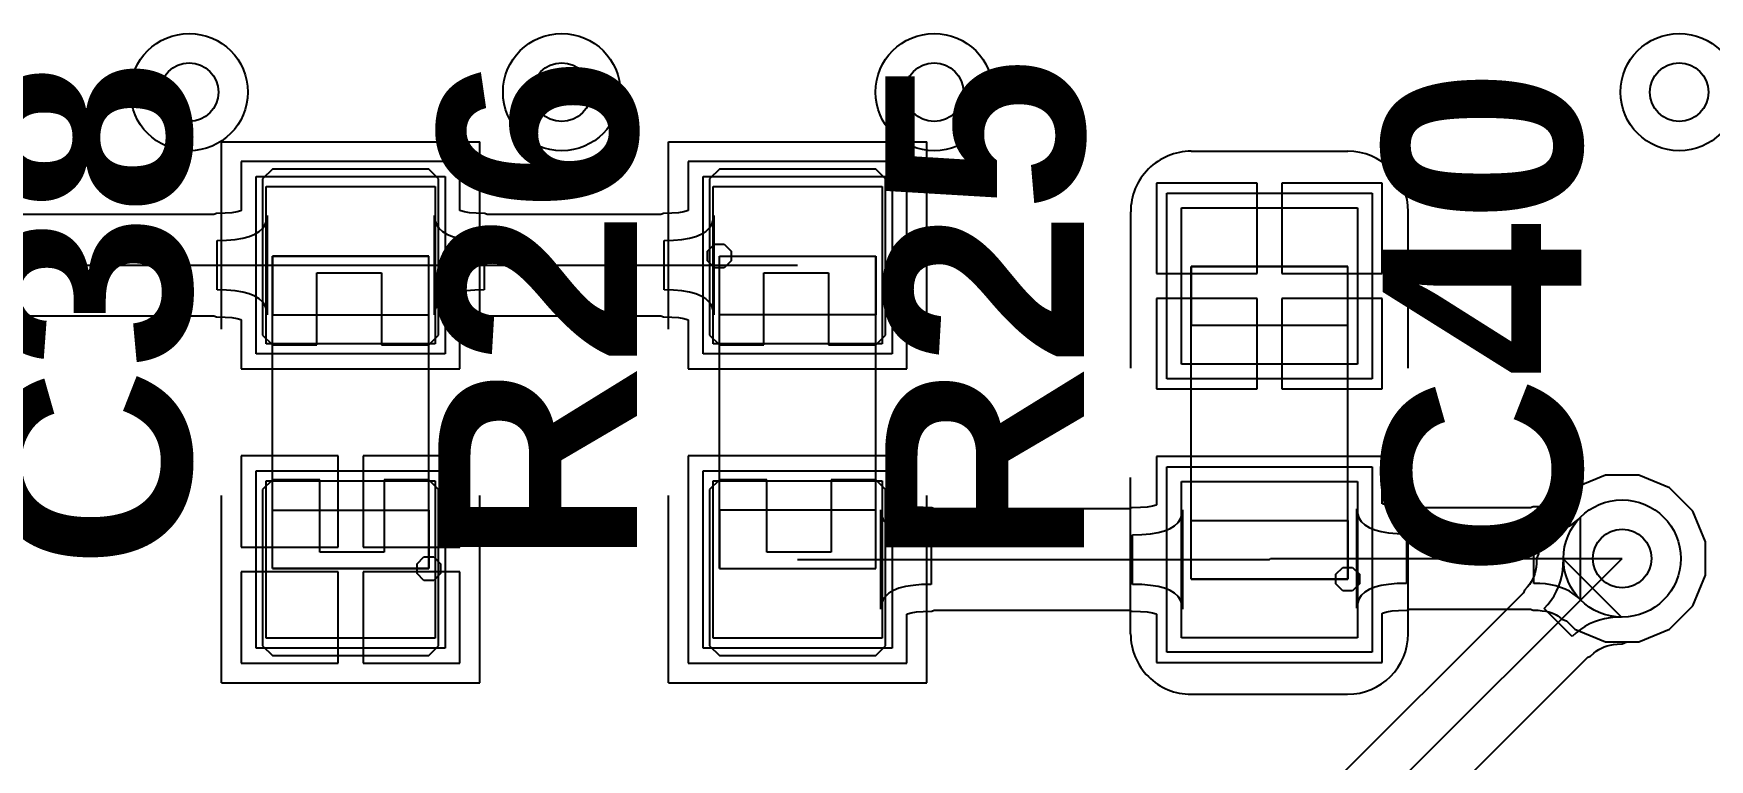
# Model space of a CAD drawing. Extents: x -53 to 82, y -68 to 38.
# Drawn here: x 44.48 to 53.05, y 19.7 to 23.41 of the extents above; entities that cross this region are included whole.
import ezdxf

# ---------------------------------------------------------------- set-up
doc = ezdxf.new("R2010")
doc.units = 0
for name, color, linetype in [('BOTTOM_LAYER', 5, 'CONTINUOUS'), ('MECHANICAL_15', 56, 'CONTINUOUS'), ('TOP_LAYER', 1, 'CONTINUOUS'), ('TOP_OVERLAY', 2, 'CONTINUOUS'), ('TOP_PASTE', 8, 'CONTINUOUS'), ('TOP_SOLDER', 216, 'CONTINUOUS')]:
    doc.layers.add(name, color=color, linetype=linetype)
doc.styles.add('ARIAL_BOLD', font='', dxfattribs={"height": 0.2})
doc.styles.get('ARIAL_BOLD').set_extended_font_data('Arial', bold=True)

msp = doc.modelspace()

# ---------------------------------------------------------------- linework, layer by layer
at = {"layer": 'BOTTOM_LAYER'}
for p, q in [((52.3615, 21.0884), (52.2414, 20.9683)), ((52.5185, 21.1534), (52.3615, 21.0884)), ((52.6883, 21.1534), (52.5185, 21.1534)), ((52.8453, 21.0884), (52.6883, 21.1534)), ((52.9654, 20.9683), (52.8453, 21.0884)), ((52.2414, 20.9683), (52.1764, 20.8113)), ((53.0304, 20.8113), (52.9654, 20.9683)), ((52.1764, 20.7502), (52.166, 20.7267)), ((52.1764, 20.8113), (52.1764, 20.7502)), ((53.0304, 20.6415), (53.0304, 20.8113)), ((44.4855, 12.6085), (52.6034, 20.7264)), ((52.1606, 20.6657), (52.1565, 20.6497)), ((52.1636, 20.683), (52.1606, 20.6657)), ((52.1654, 20.7017), (52.1636, 20.683)), ((52.166, 20.7267), (52.1654, 20.7017)), ((52.2952, 20.637), (52.3, 20.6647)), ((52.3, 20.6647), (52.3027, 20.6936)), ((52.3027, 20.6936), (52.3034, 20.7234)), ((52.3034, 20.7234), (52.6004, 20.4264)), ((52.1191, 20.5813), (52.1038, 20.5647)), ((52.1292, 20.5941), (52.1191, 20.5813)), ((52.1378, 20.6071), (52.1292, 20.5941)), ((52.1452, 20.6206), (52.1378, 20.6071)), ((52.1514, 20.6347), (52.1452, 20.6206)), ((52.1565, 20.6497), (52.1514, 20.6347)), ((52.2686, 20.5598), (52.2795, 20.5845)), ((52.2795, 20.5845), (52.2883, 20.6102)), ((52.2883, 20.6102), (52.2952, 20.637)), ((52.9654, 20.4845), (53.0304, 20.6415)), ((52.0989, 20.5515), (44.389, 12.8416)), ((52.1038, 20.5647), (52.0989, 20.5515)), ((52.2047, 20.4714), (52.2237, 20.4919)), ((52.2237, 20.4919), (52.2407, 20.5135)), ((52.2407, 20.5135), (52.2557, 20.5362)), ((52.2557, 20.5362), (52.2686, 20.5598)), ((52.8453, 20.3644), (52.9654, 20.4845)), ((52.3484, 20.3277), (52.2047, 20.4714)), ((52.4615, 20.4025), (52.4368, 20.3916)), ((52.4872, 20.4113), (52.4615, 20.4025)), ((52.514, 20.4182), (52.4872, 20.4113)), ((52.5417, 20.423), (52.514, 20.4182)), ((52.5706, 20.4257), (52.5417, 20.423)), ((52.6004, 20.4264), (52.5706, 20.4257)), ((52.3689, 20.3467), (52.3484, 20.3277)), ((52.3905, 20.3637), (52.3689, 20.3467)), ((52.4132, 20.3787), (52.3905, 20.3637)), ((52.4368, 20.3916), (52.4132, 20.3787)), ((52.6883, 20.2994), (52.8453, 20.3644)), ((52.4417, 20.2268), (52.4583, 20.2421)), ((52.4583, 20.2421), (52.4711, 20.2522)), ((52.4711, 20.2522), (52.4842, 20.2608)), ((52.4842, 20.2608), (52.4976, 20.2682)), ((52.4976, 20.2682), (52.5117, 20.2744)), ((52.5117, 20.2744), (52.5266, 20.2795)), ((52.5266, 20.2795), (52.5427, 20.2836)), ((52.5427, 20.2836), (52.56, 20.2866)), ((52.56, 20.2866), (52.5787, 20.2884)), ((52.5787, 20.2884), (52.6037, 20.289)), ((52.6037, 20.289), (52.6272, 20.2994)), ((52.6272, 20.2994), (52.6883, 20.2994)), ((44.6503, 12.4437), (52.4285, 20.2219)), ((52.4285, 20.2219), (52.4417, 20.2268))]:
    msp.add_line(p, q, dxfattribs=at)
for centre, radius in [((45.2755, 23.114), 0.3), ((47.1805, 23.114), 0.3), ((49.0855, 23.114), 0.3), ((52.8955, 23.114), 0.3), ((45.2755, 23.114), 0.15), ((47.1805, 23.114), 0.15), ((49.0855, 23.114), 0.15), ((52.8955, 23.114), 0.15), ((52.6034, 20.7264), 0.3), ((52.6034, 20.7264), 0.15)]:
    msp.add_circle(centre, radius, dxfattribs=at)
at = {"layer": 'MECHANICAL_15'}
for p, q in [((47.927, 22.2996), (47.9621, 22.3348)), ((47.927, 22.2499), (47.927, 22.2996)), ((47.9621, 22.3348), (47.987, 22.3348)), ((47.987, 22.3348), (48.0118, 22.3348)), ((48.0118, 22.3348), (48.0469, 22.2996)), ((48.0469, 22.2996), (48.0469, 22.2499)), ((45.701, 22.2747), (46.501, 22.2747)), ((45.701, 20.6747), (45.701, 22.2747)), ((46.501, 22.2747), (45.701, 22.2747)), ((45.701, 22.2747), (45.701, 21.9747)), ((46.501, 20.6747), (46.501, 22.2747)), ((46.501, 22.2747), (46.501, 22.2747)), ((46.501, 21.9747), (46.501, 22.2747)), ((47.9621, 22.2148), (47.927, 22.2499)), ((47.987, 22.2148), (47.9621, 22.2148)), ((47.987, 20.6747), (47.987, 22.2747)), ((47.987, 22.2747), (48.787, 22.2747)), ((47.987, 22.2747), (47.987, 22.2747)), ((47.987, 22.2747), (48.787, 22.2747)), ((47.987, 21.9747), (47.987, 22.2747)), ((47.987, 22.2148), (47.987, 22.2148)), ((48.0118, 22.2148), (47.987, 22.2148)), ((48.0469, 22.2499), (48.0118, 22.2148)), ((48.787, 20.6747), (48.787, 22.2747)), ((48.787, 22.2747), (48.787, 21.9747)), ((50.4, 20.6213), (50.4, 22.2213)), ((50.4, 22.2213), (51.2, 22.2213)), ((51.2, 22.2213), (50.4, 22.2213)), ((50.4, 22.2213), (50.4, 21.9213)), ((51.2, 20.6213), (51.2, 22.2213)), ((51.2, 22.2213), (51.2, 22.2213)), ((51.2, 21.9213), (51.2, 22.2213)), ((45.701, 21.9747), (46.501, 21.9747)), ((48.787, 21.9747), (47.987, 21.9747)), ((50.4, 21.9213), (51.2, 21.9213)), ((45.701, 20.6747), (45.701, 20.9747)), ((45.701, 20.9747), (46.501, 20.9747)), ((46.501, 20.9747), (46.501, 20.6747)), ((48.787, 20.9747), (47.987, 20.9747)), ((47.987, 20.9747), (47.987, 20.6747)), ((48.787, 20.6747), (48.787, 20.9747)), ((50.4, 20.6213), (50.4, 20.9213)), ((50.4, 20.9213), (51.2, 20.9213)), ((51.2, 20.9213), (51.2, 20.6213)), ((45.701, 20.6747), (46.501, 20.6747)), ((46.501, 20.6747), (45.701, 20.6747)), ((46.4411, 20.6994), (46.4762, 20.7346)), ((46.4411, 20.6497), (46.4411, 20.6994)), ((46.4762, 20.7346), (46.501, 20.7346)), ((46.501, 20.7346), (46.501, 20.7346)), ((46.501, 20.7346), (46.5259, 20.7346)), ((46.501, 20.6747), (46.501, 20.6747)), ((46.5259, 20.7346), (46.561, 20.6994)), ((46.561, 20.6994), (46.561, 20.6497)), ((47.987, 20.6747), (48.787, 20.6747)), ((47.987, 20.6747), (47.987, 20.6747)), ((47.987, 20.6747), (48.787, 20.6747)), ((51.1401, 20.6461), (51.1752, 20.6812)), ((51.1752, 20.6812), (51.2, 20.6812)), ((51.2, 20.6812), (51.2, 20.6812)), ((51.2, 20.6812), (51.2249, 20.6812)), ((51.2249, 20.6812), (51.26, 20.6461)), ((46.4762, 20.6146), (46.4411, 20.6497)), ((46.501, 20.6146), (46.4762, 20.6146)), ((46.5259, 20.6146), (46.501, 20.6146)), ((46.561, 20.6497), (46.5259, 20.6146)), ((50.4, 20.6213), (51.2, 20.6213)), ((51.2, 20.6213), (50.4, 20.6213)), ((51.1401, 20.5964), (51.1401, 20.6461)), ((51.1752, 20.5613), (51.1401, 20.5964)), ((51.2, 20.6213), (51.2, 20.6213)), ((51.26, 20.5964), (51.2249, 20.5613)), ((51.26, 20.6461), (51.26, 20.5964)), ((51.2, 20.5613), (51.1752, 20.5613)), ((51.2249, 20.5613), (51.2, 20.5613))]:
    msp.add_line(p, q, dxfattribs=at)
at = {"layer": 'TOP_LAYER'}
for p, q in [((46.66, 22.7583), (45.542, 22.7583)), ((45.542, 22.7583), (45.542, 22.5072)), ((46.66, 22.5087), (46.66, 22.7583)), ((48.946, 22.7583), (47.828, 22.7583)), ((47.828, 22.7583), (47.828, 22.5087)), ((48.946, 21.6978), (48.946, 22.7583)), ((45.669, 21.8248), (45.669, 22.6313)), ((45.669, 22.6313), (46.533, 22.6313)), ((46.533, 22.6313), (46.533, 21.8248)), ((47.955, 21.8248), (47.955, 22.6313)), ((47.955, 22.6313), (48.819, 22.6313)), ((48.819, 22.6313), (48.819, 21.8248)), ((50.7365, 22.6484), (50.223, 22.6484)), ((50.223, 22.6484), (50.223, 22.1849)), ((50.7365, 22.1849), (50.7365, 22.6484)), ((51.377, 22.6484), (50.8635, 22.6484)), ((50.8635, 22.6484), (50.8635, 22.1849)), ((51.377, 22.1849), (51.377, 22.6484)), ((45.4022, 22.487), (44.4048, 22.487)), ((45.4145, 22.4925), (45.4022, 22.487)), ((45.4591, 22.4936), (45.4145, 22.4925)), ((45.4934, 22.4966), (45.4591, 22.4936)), ((45.5202, 22.501), (45.4934, 22.4966)), ((45.539, 22.506), (45.5202, 22.501)), ((45.542, 22.5072), (45.539, 22.506)), ((45.6648, 22.4363), (45.6725, 22.4579)), ((45.6725, 22.4579), (45.6751, 22.482)), ((45.6751, 22.482), (45.6751, 21.974)), ((46.53, 21.974), (46.53, 22.482)), ((46.53, 22.482), (46.5325, 22.4579)), ((46.5325, 22.4579), (46.5401, 22.4363)), ((46.6604, 22.5079), (46.66, 22.5087)), ((46.6655, 22.5059), (46.6604, 22.5079)), ((46.6836, 22.501), (46.6655, 22.5059)), ((46.7099, 22.4966), (46.6836, 22.501)), ((46.7436, 22.4936), (46.7099, 22.4966)), ((46.7876, 22.4925), (46.7436, 22.4936)), ((46.7998, 22.487), (46.7876, 22.4925)), ((47.6882, 22.487), (46.7998, 22.487)), ((47.7004, 22.4925), (47.6882, 22.487)), ((47.7444, 22.4936), (47.7004, 22.4925)), ((47.7781, 22.4966), (47.7444, 22.4936)), ((47.8044, 22.501), (47.7781, 22.4966)), ((47.8225, 22.5059), (47.8044, 22.501)), ((47.8276, 22.5079), (47.8225, 22.5059)), ((47.828, 22.5087), (47.8276, 22.5079)), ((47.9479, 22.4363), (47.9555, 22.4579)), ((47.9555, 22.4579), (47.958, 22.482)), ((47.958, 22.482), (47.958, 21.974)), ((50.35, 21.7214), (50.35, 22.5214)), ((50.35, 22.5214), (51.25, 22.5214)), ((51.25, 22.5214), (51.25, 21.7214)), ((45.5491, 22.3665), (45.5826, 22.3754)), ((45.5826, 22.3754), (45.6108, 22.3868)), ((45.6108, 22.3868), (45.634, 22.4008)), ((45.634, 22.4008), (45.652, 22.4173)), ((45.652, 22.4173), (45.6648, 22.4363)), ((46.5401, 22.4363), (46.5528, 22.4173)), ((46.5528, 22.4173), (46.5706, 22.4008)), ((46.5706, 22.4008), (46.5935, 22.3868)), ((46.5935, 22.3868), (46.6214, 22.3754)), ((46.6214, 22.3754), (46.6544, 22.3665)), ((47.8336, 22.3665), (47.8666, 22.3754)), ((47.8666, 22.3754), (47.8945, 22.3868)), ((47.8945, 22.3868), (47.9174, 22.4008)), ((47.9174, 22.4008), (47.9352, 22.4173)), ((47.9352, 22.4173), (47.9479, 22.4363)), ((45.418, 22.355), (45.4669, 22.3563)), ((45.418, 22.101), (45.418, 22.355)), ((45.4669, 22.3563), (45.5106, 22.3601)), ((45.5106, 22.3601), (45.5491, 22.3665)), ((46.6544, 22.3665), (46.6925, 22.3601)), ((46.6925, 22.3601), (46.7357, 22.3563)), ((46.7357, 22.3563), (46.784, 22.355)), ((46.784, 22.355), (46.784, 22.101)), ((47.704, 22.355), (47.7523, 22.3563)), ((47.704, 22.101), (47.704, 22.355)), ((47.7523, 22.3563), (47.7955, 22.3601)), ((47.7955, 22.3601), (47.8336, 22.3665)), ((43.688, 22.228), (46.101, 22.228)), ((46.101, 22.228), (48.387, 22.228)), ((50.223, 22.1849), (50.7365, 22.1849)), ((50.8635, 22.1849), (51.377, 22.1849)), ((45.4669, 22.0998), (45.418, 22.101)), ((45.5106, 22.096), (45.4669, 22.0998)), ((45.5491, 22.0896), (45.5106, 22.096)), ((45.5826, 22.0807), (45.5491, 22.0896)), ((45.6108, 22.0693), (45.5826, 22.0807)), ((45.634, 22.0553), (45.6108, 22.0693)), ((45.652, 22.0388), (45.634, 22.0553)), ((45.6648, 22.0198), (45.652, 22.0388)), ((46.5528, 22.0388), (46.5401, 22.0198)), ((46.5706, 22.0553), (46.5528, 22.0388)), ((46.5935, 22.0693), (46.5706, 22.0553)), ((46.6214, 22.0807), (46.5935, 22.0693)), ((46.6544, 22.0896), (46.6214, 22.0807)), ((46.6925, 22.096), (46.6544, 22.0896)), ((46.7357, 22.0998), (46.6925, 22.096)), ((46.784, 22.101), (46.7357, 22.0998)), ((47.7523, 22.0998), (47.704, 22.101)), ((47.7955, 22.096), (47.7523, 22.0998)), ((47.8336, 22.0896), (47.7955, 22.096)), ((47.8666, 22.0807), (47.8336, 22.0896)), ((47.8945, 22.0693), (47.8666, 22.0807)), ((47.9174, 22.0553), (47.8945, 22.0693)), ((47.9352, 22.0388), (47.9174, 22.0553)), ((47.9479, 22.0198), (47.9352, 22.0388)), ((50.7365, 22.0579), (50.223, 22.0579)), ((50.223, 22.0579), (50.223, 21.5944)), ((50.7365, 21.5944), (50.7365, 22.0579)), ((51.377, 22.0579), (50.8635, 22.0579)), ((50.8635, 22.0579), (50.8635, 21.5944)), ((51.377, 21.5944), (51.377, 22.0579)), ((44.4048, 21.9691), (45.4022, 21.9691)), ((45.4022, 21.9691), (45.4145, 21.9636)), ((45.4145, 21.9636), (45.4591, 21.9625)), ((45.4591, 21.9625), (45.4934, 21.9595)), ((45.4934, 21.9595), (45.5202, 21.9551)), ((45.5202, 21.9551), (45.539, 21.9501)), ((45.539, 21.9501), (45.542, 21.9489)), ((45.542, 21.9489), (45.542, 21.6978)), ((45.6725, 21.9982), (45.6648, 22.0198)), ((45.6751, 21.974), (45.6725, 21.9982)), ((46.5325, 21.9982), (46.53, 21.974)), ((46.5401, 22.0198), (46.5325, 21.9982)), ((46.66, 21.9474), (46.6604, 21.9482)), ((46.66, 21.6978), (46.66, 21.9474)), ((46.6604, 21.9482), (46.6655, 21.9502)), ((46.6655, 21.9502), (46.6836, 21.9551)), ((46.6836, 21.9551), (46.7099, 21.9595)), ((46.7099, 21.9595), (46.7436, 21.9625)), ((46.7436, 21.9625), (46.7876, 21.9636)), ((46.7876, 21.9636), (46.7998, 21.9691)), ((46.7998, 21.9691), (47.6882, 21.9691)), ((47.6882, 21.9691), (47.7004, 21.9636)), ((47.7004, 21.9636), (47.7444, 21.9625)), ((47.7444, 21.9625), (47.7781, 21.9595)), ((47.7781, 21.9595), (47.8044, 21.9551)), ((47.8044, 21.9551), (47.8225, 21.9502)), ((47.8225, 21.9502), (47.8276, 21.9482)), ((47.8276, 21.9482), (47.828, 21.9474)), ((47.828, 21.9474), (47.828, 21.6978)), ((47.9555, 21.9982), (47.9479, 22.0198)), ((47.958, 21.974), (47.9555, 21.9982)), ((46.533, 21.8248), (45.669, 21.8248)), ((48.819, 21.8248), (47.955, 21.8248)), ((45.542, 21.6978), (46.66, 21.6978)), ((47.828, 21.6978), (48.946, 21.6978)), ((51.25, 21.7214), (50.35, 21.7214)), ((50.223, 21.5944), (50.7365, 21.5944)), ((50.8635, 21.5944), (51.377, 21.5944)), ((46.0375, 21.2516), (45.542, 21.2516)), ((45.542, 21.2516), (45.542, 20.7848)), ((46.0375, 20.7848), (46.0375, 21.2516)), ((46.66, 21.2516), (46.1645, 21.2516)), ((46.1645, 21.2516), (46.1645, 20.7848)), ((46.66, 20.7848), (46.66, 21.2516)), ((48.946, 21.2516), (47.828, 21.2516)), ((47.828, 21.2516), (47.828, 20.1911)), ((48.946, 21.0005), (48.946, 21.2516)), ((51.377, 21.2483), (50.223, 21.2483)), ((50.223, 21.2483), (50.223, 21.0005)), ((51.377, 21.0071), (51.377, 21.2483)), ((45.669, 20.3181), (45.669, 21.1246)), ((45.669, 21.1246), (46.533, 21.1246)), ((46.533, 21.1246), (46.533, 20.3181)), ((47.955, 20.3181), (47.955, 21.1246)), ((47.955, 21.1246), (48.819, 21.1246)), ((48.819, 21.1246), (48.819, 20.3181)), ((50.35, 20.3213), (50.35, 21.1213)), ((50.35, 21.1213), (51.25, 21.1213)), ((51.25, 21.1213), (51.25, 20.3213)), ((52.3615, 21.0884), (52.319, 21.0458)), ((52.5185, 21.1534), (52.3615, 21.0884)), ((52.6883, 21.1534), (52.5185, 21.1534)), ((52.8453, 21.0884), (52.6883, 21.1534)), ((52.9654, 20.9683), (52.8453, 21.0884)), ((48.949, 20.9993), (48.946, 21.0005)), ((48.9678, 20.9943), (48.949, 20.9993)), ((50.22, 20.9993), (50.2012, 20.9943)), ((50.223, 21.0005), (50.22, 20.9993)), ((51.3774, 21.0063), (51.377, 21.0071)), ((51.3825, 21.0042), (51.3774, 21.0063)), ((51.4006, 20.9993), (51.3825, 21.0042)), ((51.4269, 20.9949), (51.4006, 20.9993)), ((52.2295, 20.9997), (52.2133, 20.9961)), ((52.2436, 21.004), (52.2295, 20.9997)), ((52.2558, 21.0088), (52.2436, 21.004)), ((52.2663, 21.0141), (52.2558, 21.0088)), ((52.2755, 21.0198), (52.2663, 21.0141)), ((52.2836, 21.026), (52.2755, 21.0198)), ((52.2957, 21.0372), (52.2836, 21.026)), ((52.319, 21.0458), (52.2957, 21.0372)), ((48.8129, 20.4673), (48.8129, 20.9753)), ((48.8129, 20.9753), (48.8155, 20.9512)), ((48.8155, 20.9512), (48.8232, 20.9296)), ((48.8232, 20.9296), (48.836, 20.9106)), ((48.9946, 20.9899), (48.9678, 20.9943)), ((49.0289, 20.9869), (48.9946, 20.9899)), ((49.0735, 20.9857), (49.0289, 20.9869)), ((49.0858, 20.9803), (49.0735, 20.9857)), ((50.0832, 20.9803), (49.0858, 20.9803)), ((50.0955, 20.9857), (50.0832, 20.9803)), ((50.1402, 20.9869), (50.0955, 20.9857)), ((50.1744, 20.9899), (50.1402, 20.9869)), ((50.2012, 20.9943), (50.1744, 20.9899)), ((50.333, 20.9106), (50.3458, 20.9296)), ((50.3458, 20.9296), (50.3535, 20.9512)), ((50.3535, 20.9512), (50.3561, 20.9753)), ((50.3561, 20.9753), (50.3561, 20.4673)), ((51.247, 20.4724), (51.247, 20.9804)), ((51.247, 20.9804), (51.2495, 20.9563)), ((51.2495, 20.9563), (51.2571, 20.9347)), ((51.2571, 20.9347), (51.2698, 20.9156)), ((51.2698, 20.9156), (51.2876, 20.8991)), ((51.4606, 20.992), (51.4269, 20.9949)), ((51.5046, 20.9908), (51.4606, 20.992)), ((51.5168, 20.9854), (51.5046, 20.9908)), ((52.1357, 20.9854), (51.5168, 20.9854)), ((52.1479, 20.9908), (52.1357, 20.9854)), ((52.1743, 20.9915), (52.1479, 20.9908)), ((52.1949, 20.9933), (52.1743, 20.9915)), ((52.2133, 20.9961), (52.1949, 20.9933)), ((52.3536, 20.9065), (52.3721, 20.9206)), ((52.3721, 20.9206), (52.3892, 20.9364)), ((52.3892, 20.9364), (52.3892, 20.5164)), ((53.0304, 20.8113), (52.9654, 20.9683)), ((48.836, 20.9106), (48.854, 20.894)), ((48.854, 20.894), (48.8772, 20.8801)), ((48.8772, 20.8801), (48.9054, 20.8686)), ((48.9054, 20.8686), (48.9389, 20.8597)), ((48.9389, 20.8597), (48.9774, 20.8534)), ((48.9774, 20.8534), (49.0211, 20.8496)), ((49.0211, 20.8496), (49.07, 20.8483)), ((49.07, 20.8483), (49.07, 20.5943)), ((50.099, 20.8483), (50.1479, 20.8496)), ((50.099, 20.5943), (50.099, 20.8483)), ((50.1479, 20.8496), (50.1916, 20.8534)), ((50.1916, 20.8534), (50.2301, 20.8597)), ((50.2301, 20.8597), (50.2636, 20.8686)), ((50.2636, 20.8686), (50.2918, 20.8801)), ((50.2918, 20.8801), (50.315, 20.894)), ((50.315, 20.894), (50.333, 20.9106)), ((51.2876, 20.8991), (51.3105, 20.8851)), ((51.3105, 20.8851), (51.3384, 20.8737)), ((51.3384, 20.8737), (51.3714, 20.8648)), ((51.3714, 20.8648), (51.4095, 20.8585)), ((51.4095, 20.8585), (51.4527, 20.8547)), ((51.4527, 20.8547), (51.501, 20.8534)), ((51.501, 20.8534), (51.501, 20.5994)), ((52.1516, 20.8534), (52.1821, 20.8542)), ((52.1516, 20.5994), (52.1516, 20.8534)), ((52.1821, 20.8542), (52.2111, 20.8567)), ((52.2111, 20.8567), (52.2386, 20.8609)), ((52.2386, 20.8609), (52.2646, 20.8667)), ((52.2646, 20.8667), (52.2891, 20.8741)), ((52.2891, 20.8741), (52.3121, 20.8833)), ((52.3121, 20.8833), (52.3336, 20.8941)), ((52.3336, 20.8941), (52.3536, 20.9065)), ((45.542, 20.7848), (46.0375, 20.7848)), ((46.1645, 20.7848), (46.66, 20.7848)), ((53.0304, 20.6415), (53.0304, 20.8113)), ((46.0375, 20.6578), (45.542, 20.6578)), ((45.542, 20.6578), (45.542, 20.1911)), ((46.0375, 20.1911), (46.0375, 20.6578)), ((46.66, 20.6578), (46.1645, 20.6578)), ((46.1645, 20.6578), (46.1645, 20.1911)), ((46.66, 20.1911), (46.66, 20.6578)), ((48.387, 20.7213), (50.8, 20.7213)), ((50.8, 20.7213), (50.8051, 20.7264)), ((50.8051, 20.7264), (52.6034, 20.7264)), ((48.9054, 20.574), (48.8772, 20.5626)), ((48.9389, 20.5829), (48.9054, 20.574)), ((48.9774, 20.5892), (48.9389, 20.5829)), ((49.0211, 20.5931), (48.9774, 20.5892)), ((49.07, 20.5943), (49.0211, 20.5931)), ((50.1479, 20.5931), (50.099, 20.5943)), ((50.1916, 20.5892), (50.1479, 20.5931)), ((50.2301, 20.5829), (50.1916, 20.5892)), ((50.2636, 20.574), (50.2301, 20.5829)), ((50.2918, 20.5626), (50.2636, 20.574)), ((51.3384, 20.5791), (51.3105, 20.5677)), ((51.3714, 20.588), (51.3384, 20.5791)), ((51.4095, 20.5943), (51.3714, 20.588)), ((51.4527, 20.5981), (51.4095, 20.5943)), ((51.501, 20.5994), (51.4527, 20.5981)), ((52.1821, 20.5986), (52.1516, 20.5994)), ((52.2111, 20.5961), (52.1821, 20.5986)), ((52.2386, 20.5919), (52.2111, 20.5961)), ((52.2646, 20.5861), (52.2386, 20.5919)), ((52.2891, 20.5787), (52.2646, 20.5861)), ((52.3121, 20.5695), (52.2891, 20.5787)), ((52.9654, 20.4845), (53.0304, 20.6415)), ((48.8155, 20.4915), (48.8129, 20.4673)), ((48.8232, 20.513), (48.8155, 20.4915)), ((48.836, 20.5321), (48.8232, 20.513)), ((48.854, 20.5486), (48.836, 20.5321)), ((48.8772, 20.5626), (48.854, 20.5486)), ((50.315, 20.5486), (50.2918, 20.5626)), ((50.333, 20.5321), (50.315, 20.5486)), ((50.3458, 20.513), (50.333, 20.5321)), ((50.3535, 20.4915), (50.3458, 20.513)), ((50.3561, 20.4673), (50.3535, 20.4915)), ((51.2495, 20.4965), (51.247, 20.4724)), ((51.2571, 20.5181), (51.2495, 20.4965)), ((51.2698, 20.5372), (51.2571, 20.5181)), ((51.2876, 20.5537), (51.2698, 20.5372)), ((51.3105, 20.5677), (51.2876, 20.5537)), ((52.3336, 20.5587), (52.3121, 20.5695)), ((52.3536, 20.5463), (52.3336, 20.5587)), ((52.3721, 20.5322), (52.3536, 20.5463)), ((52.3892, 20.5164), (52.3721, 20.5322)), ((52.8453, 20.3644), (52.9654, 20.4845)), ((48.946, 20.4421), (48.949, 20.4434)), ((48.946, 20.1911), (48.946, 20.4421)), ((48.949, 20.4434), (48.9678, 20.4483)), ((48.9678, 20.4483), (48.9946, 20.4528)), ((48.9946, 20.4528), (49.0289, 20.4557)), ((49.0289, 20.4557), (49.0735, 20.4569)), ((49.0735, 20.4569), (49.0858, 20.4623)), ((49.0858, 20.4623), (50.0832, 20.4623)), ((50.0832, 20.4623), (50.0955, 20.4569)), ((50.0955, 20.4569), (50.1402, 20.4557)), ((50.1402, 20.4557), (50.1744, 20.4528)), ((50.1744, 20.4528), (50.2012, 20.4483)), ((50.2012, 20.4483), (50.22, 20.4434)), ((50.22, 20.4434), (50.223, 20.4421)), ((50.223, 20.4421), (50.223, 20.1943)), ((51.377, 20.4457), (51.3774, 20.4465)), ((51.377, 20.1943), (51.377, 20.4457)), ((51.3774, 20.4465), (51.3825, 20.4486)), ((51.3825, 20.4486), (51.4006, 20.4535)), ((51.4006, 20.4535), (51.4269, 20.4579)), ((51.4269, 20.4579), (51.4606, 20.4608)), ((51.4606, 20.4608), (51.5046, 20.462)), ((51.5046, 20.462), (51.5168, 20.4674)), ((51.5168, 20.4674), (52.1357, 20.4674)), ((52.1357, 20.4674), (52.1479, 20.462)), ((52.1479, 20.462), (52.1743, 20.4613)), ((52.1743, 20.4613), (52.1949, 20.4595)), ((52.1949, 20.4595), (52.2133, 20.4567)), ((52.2133, 20.4567), (52.2295, 20.4531)), ((52.2295, 20.4531), (52.2436, 20.4488)), ((52.2436, 20.4488), (52.2558, 20.444)), ((52.2558, 20.444), (52.2663, 20.4387)), ((52.2663, 20.4387), (52.2755, 20.433)), ((52.2755, 20.433), (52.2836, 20.4268)), ((52.2836, 20.4268), (52.2957, 20.4156)), ((52.2957, 20.4156), (52.319, 20.407)), ((52.319, 20.407), (52.3615, 20.3644)), ((46.533, 20.3181), (45.669, 20.3181)), ((48.819, 20.3181), (47.955, 20.3181)), ((51.25, 20.3213), (50.35, 20.3213)), ((52.3615, 20.3644), (52.5185, 20.2994)), ((52.6883, 20.2994), (52.8453, 20.3644)), ((52.5185, 20.2994), (52.6883, 20.2994)), ((45.542, 20.1911), (46.0375, 20.1911)), ((46.1645, 20.1911), (46.66, 20.1911)), ((47.828, 20.1911), (48.946, 20.1911)), ((50.223, 20.1943), (51.377, 20.1943))]:
    msp.add_line(p, q, dxfattribs=at)
for centre, radius in [((45.2755, 23.114), 0.3), ((47.1805, 23.114), 0.3), ((49.0855, 23.114), 0.3), ((52.8955, 23.114), 0.3), ((45.2755, 23.114), 0.15), ((47.1805, 23.114), 0.15), ((49.0855, 23.114), 0.15), ((52.8955, 23.114), 0.15), ((52.6034, 20.7264), 0.3), ((52.6034, 20.7264), 0.15)]:
    msp.add_circle(centre, radius, dxfattribs=at)
at = {"layer": 'TOP_OVERLAY'}
for p, q in [((45.4404, 21.9009), (45.4404, 22.8598)), ((45.4404, 22.8598), (46.7616, 22.8598)), ((46.7616, 21.9009), (46.7616, 22.8598)), ((47.7264, 22.8598), (49.0476, 22.8598)), ((47.7264, 21.9009), (47.7264, 22.8598)), ((49.0476, 21.9009), (49.0476, 22.8598)), ((50.4002, 22.8114), (51.2003, 22.8114)), ((50.0904, 21.7016), (50.0904, 22.5016)), ((51.51, 21.7016), (51.51, 22.5016)), ((50.0899, 20.3412), (50.0899, 21.1412)), ((51.5096, 20.3412), (51.5096, 21.1412)), ((45.4404, 20.0896), (45.4404, 21.0485)), ((46.7616, 20.0896), (46.7616, 21.0485)), ((47.7264, 20.0896), (47.7264, 21.0485)), ((49.0476, 20.0896), (49.0476, 21.0485)), ((45.4404, 20.0896), (46.7616, 20.0896)), ((47.7264, 20.0896), (49.0476, 20.0896)), ((50.3997, 20.0314), (51.1997, 20.0314))]:
    msp.add_line(p, q, dxfattribs=at)
for centre, start, end in [((50.4002, 22.5015), 89.9953, 180), ((51.2002, 22.5015), 0, 90), ((50.3997, 20.3413), 180.0047, 270.0094), ((51.1997, 20.3413), 270, 359.9953)]:
    msp.add_arc(centre, 0.3098, start, end, dxfattribs=at)
at = {"layer": 'TOP_PASTE'}
for p, q in [((45.701, 22.7197), (45.651, 22.6697)), ((46.501, 22.7197), (45.701, 22.7197)), ((46.551, 22.6697), (46.501, 22.7197)), ((47.987, 22.7197), (47.937, 22.6697)), ((48.787, 22.7197), (47.987, 22.7197)), ((48.837, 22.6697), (48.787, 22.7197)), ((45.651, 22.6697), (45.651, 21.8697)), ((46.551, 21.8697), (46.551, 22.6697)), ((47.937, 22.6697), (47.937, 21.8697)), ((48.837, 21.8697), (48.837, 22.6697)), ((50.35, 21.7214), (50.35, 22.5214)), ((50.35, 22.5214), (51.25, 22.5214)), ((51.25, 22.5214), (51.25, 21.7214)), ((45.929, 21.8197), (45.929, 22.1897)), ((45.929, 22.1897), (46.259, 22.1897)), ((46.259, 22.1897), (46.259, 21.8197)), ((48.215, 21.8197), (48.215, 22.1897)), ((48.215, 22.1897), (48.545, 22.1897)), ((48.545, 22.1897), (48.545, 21.8197)), ((45.651, 21.8697), (45.701, 21.8197)), ((46.501, 21.8197), (46.551, 21.8697)), ((47.937, 21.8697), (47.987, 21.8197)), ((48.787, 21.8197), (48.837, 21.8697)), ((45.701, 21.8197), (45.929, 21.8197)), ((46.259, 21.8197), (46.501, 21.8197)), ((47.987, 21.8197), (48.215, 21.8197)), ((48.545, 21.8197), (48.787, 21.8197)), ((51.25, 21.7214), (50.35, 21.7214)), ((45.701, 21.1297), (45.651, 21.0797)), ((45.943, 21.1297), (45.701, 21.1297)), ((45.943, 20.7597), (45.943, 21.1297)), ((46.501, 21.1297), (46.273, 21.1297)), ((46.273, 21.1297), (46.273, 20.7597)), ((46.551, 21.0797), (46.501, 21.1297)), ((47.987, 21.1297), (47.937, 21.0797)), ((48.229, 21.1297), (47.987, 21.1297)), ((48.229, 20.7597), (48.229, 21.1297)), ((48.787, 21.1297), (48.559, 21.1297)), ((48.559, 21.1297), (48.559, 20.7597)), ((48.837, 21.0797), (48.787, 21.1297)), ((50.35, 20.3213), (50.35, 21.1213)), ((50.35, 21.1213), (51.25, 21.1213)), ((51.25, 21.1213), (51.25, 20.3213)), ((45.651, 21.0797), (45.651, 20.2797)), ((46.551, 20.2797), (46.551, 21.0797)), ((47.937, 21.0797), (47.937, 20.2797)), ((48.837, 20.2797), (48.837, 21.0797)), ((46.273, 20.7597), (45.943, 20.7597)), ((48.559, 20.7597), (48.229, 20.7597)), ((51.25, 20.3213), (50.35, 20.3213)), ((45.651, 20.2797), (45.701, 20.2297)), ((45.701, 20.2297), (46.501, 20.2297)), ((46.501, 20.2297), (46.551, 20.2797)), ((47.937, 20.2797), (47.987, 20.2297)), ((47.987, 20.2297), (48.787, 20.2297)), ((48.787, 20.2297), (48.837, 20.2797))]:
    msp.add_line(p, q, dxfattribs=at)
at = {"layer": 'TOP_SOLDER'}
for p, q in [((45.6182, 21.774), (45.6182, 22.6821)), ((45.6182, 22.6821), (46.5838, 22.6821)), ((46.5838, 22.6821), (46.5838, 21.774)), ((47.9042, 21.774), (47.9042, 22.6821)), ((47.9042, 22.6821), (48.8698, 22.6821)), ((48.8698, 22.6821), (48.8698, 21.774)), ((50.275, 21.6464), (50.275, 22.5964)), ((50.275, 22.5964), (51.325, 22.5964)), ((51.325, 22.5964), (51.325, 21.6464)), ((46.5838, 21.774), (45.6182, 21.774)), ((48.8698, 21.774), (47.9042, 21.774)), ((51.325, 21.6464), (50.275, 21.6464)), ((45.6182, 20.2673), (45.6182, 21.1754)), ((45.6182, 21.1754), (46.5838, 21.1754)), ((46.5838, 21.1754), (46.5838, 20.2673)), ((47.9042, 20.2673), (47.9042, 21.1754)), ((47.9042, 21.1754), (48.8698, 21.1754)), ((48.8698, 21.1754), (48.8698, 20.2673)), ((50.275, 20.2463), (50.275, 21.1963)), ((50.275, 21.1963), (51.325, 21.1963)), ((51.325, 21.1963), (51.325, 20.2463)), ((46.5838, 20.2673), (45.6182, 20.2673)), ((48.8698, 20.2673), (47.9042, 20.2673)), ((51.325, 20.2463), (50.275, 20.2463))]:
    msp.add_line(p, q, dxfattribs=at)

# ---------------------------------------------------------------- texts
at = {"layer": 'TOP_OVERLAY', "style": 'ARIAL_BOLD'}
for s, p in [('C38', (45.2832, 20.6743)), ('R26', (47.5649, 20.6904)), ('R25', (49.8509, 20.6881)), ('C40', (52.3952, 20.6319))]:
    msp.add_text(s, height=1.016, rotation=90, dxfattribs=at).set_placement(p)

doc.saveas('drawing.dxf')
